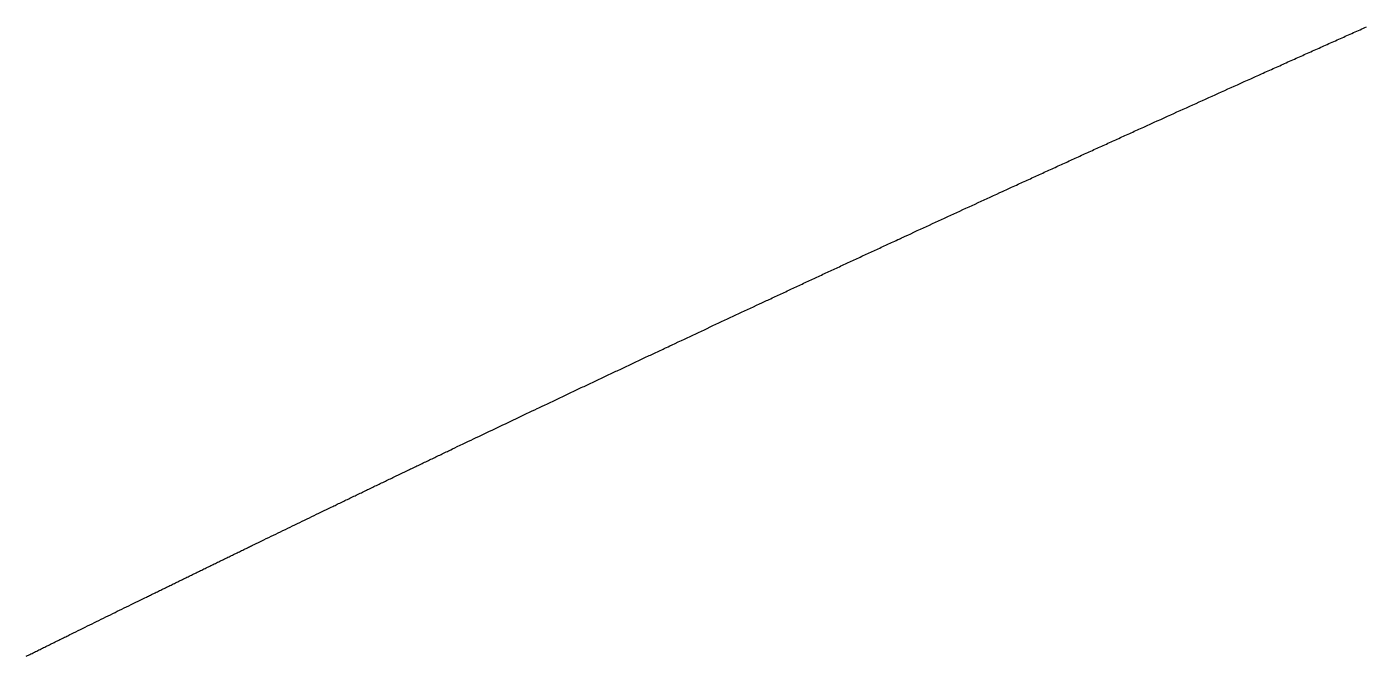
# Model space of a CAD drawing. Header units: millimetres. Extents: x 0 to 610, y 0 to 457.
# Drawn here: x 20.451 to 21.425, y 95.227 to 95.685 of the extents above; entities that cross this region are included whole.
import ezdxf

# ---------------------------------------------------------------- set-up
doc = ezdxf.new("R2010")
doc.units = ezdxf.units.MM
doc.layers.add('TEST_CUT_FIRST', color=1, linetype='Continuous')

msp = doc.modelspace()

# ---------------------------------------------------------------- linework, layer by layer
at = {"layer": 'TEST_CUT_FIRST'}
msp.add_lwpolyline([(20.45089, 95.2271), (20.45174, 95.22751), (20.45258, 95.22793), (20.45342, 95.22834), (20.45426, 95.22876), (20.4551, 95.22917), (20.45594, 95.22959), (20.45678, 95.23001), (20.45762, 95.23042), (20.45846, 95.23084), (20.4593, 95.23125), (20.46015, 95.23167), (20.46099, 95.23209), (20.46183, 95.2325), (20.46268, 95.23292), (20.46352, 95.23334), (20.46436, 95.23375), (20.4652, 95.23417), (20.46605, 95.23459), (20.46689, 95.235), (20.46773, 95.23542), (20.46857, 95.23583), (20.46942, 95.23625), (20.47026, 95.23667), (20.47111, 95.23708), (20.47195, 95.2375), (20.4728, 95.23792), (20.47363, 95.23833), (20.47447, 95.23874), (20.4753, 95.23916), (20.47615, 95.23957), (20.47701, 95.24), (20.47789, 95.24043), (20.47877, 95.24086), (20.47961, 95.24128), (20.48038, 95.24166), (20.48109, 95.24201), (20.48181, 95.24237), (20.48266, 95.24279), (20.48376, 95.24333), (20.48517, 95.24402), (20.48683, 95.24484), (20.48862, 95.24572), (20.49042, 95.24661), (20.49216, 95.24746), (20.49383, 95.24828), (20.49546, 95.24909), (20.49709, 95.24989), (20.49874, 95.2507), (20.50041, 95.25152), (20.50208, 95.25235), (20.50376, 95.25317), (20.50544, 95.254), (20.5071, 95.25482), (20.50877, 95.25563), (20.51044, 95.25645), (20.5121, 95.25727), (20.51377, 95.25809), (20.51544, 95.25891), (20.51711, 95.25973), (20.51879, 95.26056), (20.52047, 95.26138), (20.52214, 95.2622), (20.52379, 95.26301), (20.52543, 95.26381), (20.52706, 95.26462), (20.52874, 95.26544), (20.53048, 95.26629), (20.53229, 95.26718), (20.53409, 95.26806), (20.53575, 95.26887), (20.53717, 95.26957), (20.53825, 95.2701), (20.53908, 95.27051), (20.53978, 95.27085), (20.54046, 95.27118), (20.54122, 95.27155), (20.54204, 95.27195), (20.5429, 95.27237), (20.54376, 95.2728), (20.54461, 95.27321), (20.54543, 95.27361), (20.54625, 95.27401), (20.54706, 95.27441), (20.54788, 95.27481), (20.54871, 95.27522), (20.54954, 95.27562), (20.55036, 95.27603), (20.55119, 95.27643), (20.55202, 95.27683), (20.55284, 95.27724), (20.55366, 95.27764), (20.55449, 95.27804), (20.55532, 95.27845), (20.55614, 95.27885), (20.55697, 95.27925), (20.55779, 95.27966), (20.55862, 95.28006), (20.55944, 95.28047), (20.56027, 95.28087), (20.56109, 95.28127), (20.56192, 95.28168), (20.56275, 95.28208), (20.56357, 95.28248), (20.5644, 95.28289), (20.56523, 95.28329), (20.56605, 95.28369), (20.56688, 95.2841), (20.56771, 95.2845), (20.56854, 95.28491), (20.56936, 95.28531), (20.57019, 95.28571), (20.57102, 95.28612), (20.57184, 95.28652), (20.57267, 95.28692), (20.5735, 95.28733), (20.57433, 95.28773), (20.57515, 95.28813), (20.57598, 95.28854), (20.57681, 95.28894), (20.57764, 95.28935), (20.57846, 95.28975), (20.57929, 95.29015), (20.58012, 95.29056), (20.58095, 95.29096), (20.58178, 95.29136), (20.5826, 95.29177), (20.58343, 95.29217), (20.58426, 95.29257), (20.58509, 95.29298), (20.58592, 95.29338), (20.58674, 95.29378), (20.58757, 95.29419), (20.5884, 95.29459), (20.58923, 95.29499), (20.59006, 95.2954), (20.59088, 95.2958), (20.59171, 95.2962), (20.59254, 95.29661), (20.59337, 95.29701), (20.5942, 95.29742), (20.59503, 95.29782), (20.59586, 95.29822), (20.59669, 95.29863), (20.59752, 95.29903), (20.59835, 95.29943), (20.59918, 95.29984), (20.60001, 95.30024), (20.60084, 95.30064), (20.60167, 95.30105), (20.6025, 95.30145), (20.60333, 95.30185), (20.60416, 95.30226), (20.60499, 95.30266), (20.60582, 95.30307), (20.60665, 95.30347), (20.60746, 95.30387), (20.60828, 95.30426), (20.60912, 95.30467), (20.60997, 95.30508), (20.61084, 95.3055), (20.6117, 95.30593), (20.61253, 95.30633), (20.61329, 95.30669), (20.61396, 95.30702), (20.61466, 95.30736), (20.6155, 95.30777), (20.61661, 95.30831), (20.61807, 95.30902), (20.61981, 95.30986), (20.62169, 95.31077), (20.62359, 95.31169), (20.62541, 95.31258), (20.62715, 95.31343), (20.62886, 95.31425), (20.63057, 95.31508), (20.63229, 95.31592), (20.63404, 95.31676), (20.63579, 95.31761), (20.63755, 95.31846), (20.6393, 95.31931), (20.64105, 95.32016), (20.6428, 95.321), (20.64454, 95.32185), (20.64628, 95.32269), (20.64803, 95.32354), (20.64977, 95.32438), (20.65153, 95.32523), (20.65329, 95.32608), (20.65504, 95.32693), (20.65679, 95.32777), (20.65852, 95.32861), (20.66023, 95.32944), (20.66195, 95.33026), (20.6637, 95.33111), (20.66551, 95.33199), (20.6674, 95.3329), (20.66928, 95.3338), (20.67102, 95.33464), (20.67251, 95.33537), (20.67368, 95.33593), (20.67461, 95.33638), (20.6754, 95.33676), (20.67618, 95.33714), (20.67703, 95.33754), (20.67794, 95.33799), (20.67889, 95.33844), (20.67985, 95.3389), (20.68078, 95.33936), (20.6817, 95.3398), (20.68261, 95.34024), (20.68352, 95.34067), (20.68443, 95.34111), (20.68534, 95.34155), (20.68626, 95.342), (20.68718, 95.34244), (20.6881, 95.34288), (20.68902, 95.34333), (20.68994, 95.34377), (20.69086, 95.34421), (20.69177, 95.34465), (20.69269, 95.34509), (20.69361, 95.34553), (20.69453, 95.34598), (20.69544, 95.34642), (20.69636, 95.34686), (20.69728, 95.3473), (20.6982, 95.34774), (20.69912, 95.34819), (20.70003, 95.34863), (20.70095, 95.34907), (20.70187, 95.34951), (20.70279, 95.34995), (20.70371, 95.35039), (20.70463, 95.35084), (20.70555, 95.35128), (20.70646, 95.35172), (20.70738, 95.35216), (20.7083, 95.3526), (20.70922, 95.35305), (20.71014, 95.35349), (20.71106, 95.35393), (20.71198, 95.35437), (20.7129, 95.35481), (20.71382, 95.35525), (20.71474, 95.3557), (20.71566, 95.35614), (20.71658, 95.35658), (20.7175, 95.35702), (20.71842, 95.35746), (20.71933, 95.3579), (20.72025, 95.35835), (20.72117, 95.35879), (20.72209, 95.35923), (20.72301, 95.35967), (20.72393, 95.36011), (20.72485, 95.36055), (20.72577, 95.36099), (20.72669, 95.36144), (20.72761, 95.36188), (20.72853, 95.36232), (20.72945, 95.36276), (20.73037, 95.3632), (20.73129, 95.36364), (20.73221, 95.36408), (20.73313, 95.36452), (20.73405, 95.36497), (20.73498, 95.36541), (20.7359, 95.36585), (20.73682, 95.36629), (20.73774, 95.36673), (20.73866, 95.36717), (20.73958, 95.36761), (20.7405, 95.36806), (20.74142, 95.3685), (20.74234, 95.36894), (20.74326, 95.36938), (20.74418, 95.36982), (20.74511, 95.37026), (20.74603, 95.3707), (20.74695, 95.37114), (20.74788, 95.37159), (20.7488, 95.37203), (20.74971, 95.37247), (20.75062, 95.3729), (20.75153, 95.37334), (20.75246, 95.37378), (20.7534, 95.37423), (20.75437, 95.37469), (20.75533, 95.37515), (20.75625, 95.37559), (20.75709, 95.37599), (20.75784, 95.37635), (20.75861, 95.37672), (20.75955, 95.37717), (20.76077, 95.37776), (20.76239, 95.37853), (20.7643, 95.37944), (20.76637, 95.38043), (20.76846, 95.38143), (20.77047, 95.38239), (20.77239, 95.38331), (20.77428, 95.38421), (20.77616, 95.3851), (20.77806, 95.38601), (20.77998, 95.38693), (20.78191, 95.38785), (20.78385, 95.38877), (20.78578, 95.38969), (20.78771, 95.39061), (20.78963, 95.39153), (20.79155, 95.39244), (20.79347, 95.39336), (20.79539, 95.39427), (20.79732, 95.39519), (20.79925, 95.39611), (20.80118, 95.39703), (20.80312, 95.39795), (20.80504, 95.39887), (20.80695, 95.39977), (20.80883, 95.40067), (20.81072, 95.40157), (20.81265, 95.40249), (20.81465, 95.40344), (20.81674, 95.40443), (20.8188, 95.40541), (20.82072, 95.40632), (20.82236, 95.4071), (20.82365, 95.40771), (20.82466, 95.40819), (20.82552, 95.4086), (20.82637, 95.409), (20.8273, 95.40944), (20.8283, 95.40992), (20.82934, 95.41041), (20.83038, 95.41091), (20.83141, 95.41139), (20.83241, 95.41187), (20.8334, 95.41234), (20.8344, 95.41281), (20.83539, 95.41328), (20.8364, 95.41376), (20.8374, 95.41424), (20.83841, 95.41471), (20.83941, 95.41519), (20.84042, 95.41567), (20.84142, 95.41614), (20.84242, 95.41662), (20.84343, 95.41709), (20.84443, 95.41757), (20.84543, 95.41804), (20.84644, 95.41852), (20.84744, 95.41899), (20.84845, 95.41947), (20.84945, 95.41995), (20.85045, 95.42042), (20.85146, 95.4209), (20.85246, 95.42137), (20.85347, 95.42185), (20.85447, 95.42232), (20.85547, 95.4228), (20.85648, 95.42327), (20.85748, 95.42375), (20.85849, 95.42422), (20.85949, 95.4247), (20.8605, 95.42517), (20.8615, 95.42565), (20.86251, 95.42612), (20.86351, 95.4266), (20.86452, 95.42707), (20.86552, 95.42755), (20.86653, 95.42802), (20.86753, 95.4285), (20.86854, 95.42897), (20.86954, 95.42945), (20.87055, 95.42992), (20.87155, 95.4304), (20.87256, 95.43087), (20.87356, 95.43135), (20.87457, 95.43182), (20.87557, 95.4323), (20.87658, 95.43277), (20.87759, 95.43325), (20.87859, 95.43372), (20.8796, 95.4342), (20.8806, 95.43467), (20.88161, 95.43515), (20.88261, 95.43562), (20.88362, 95.4361), (20.88462, 95.43657), (20.88563, 95.43705), (20.88664, 95.43752), (20.88764, 95.43799), (20.88865, 95.43847), (20.88965, 95.43894), (20.89066, 95.43942), (20.89167, 95.43989), (20.89267, 95.44037), (20.89368, 95.44084), (20.89469, 95.44132), (20.89569, 95.44179), (20.8967, 95.44226), (20.89771, 95.44274), (20.89871, 95.44321), (20.89972, 95.44369), (20.90072, 95.44416), (20.90173, 95.44463), (20.90274, 95.44511), (20.90375, 95.44559), (20.90476, 95.44606), (20.90577, 95.44654), (20.90677, 95.44701), (20.90776, 95.44747), (20.90876, 95.44794), (20.90977, 95.44842), (20.9108, 95.4489), (20.91185, 95.4494), (20.9129, 95.44989), (20.91391, 95.45036), (20.91482, 95.4508), (20.91565, 95.45118), (20.9165, 95.45158), (20.91752, 95.45206), (20.91885, 95.45269), (20.92061, 95.45352), (20.92269, 95.45449), (20.92493, 95.45555), (20.92721, 95.45662), (20.92938, 95.45764), (20.93147, 95.45862), (20.93352, 95.45958), (20.93556, 95.46054), (20.93762, 95.46151), (20.93971, 95.46249), (20.94181, 95.46347), (20.94392, 95.46446), (20.94601, 95.46544), (20.9481, 95.46642), (20.95019, 95.4674), (20.95228, 95.46838), (20.95436, 95.46935), (20.95645, 95.47033), (20.95854, 95.47131), (20.96064, 95.47229), (20.96274, 95.47328), (20.96484, 95.47426), (20.96693, 95.47524), (20.969, 95.4762), (20.97104, 95.47716), (20.9731, 95.47812), (20.97519, 95.4791), (20.97737, 95.48011), (20.97963, 95.48117), (20.98187, 95.48222), (20.98395, 95.48319), (20.98573, 95.48402), (20.98712, 95.48467), (20.98822, 95.48518), (20.98915, 95.48562), (20.99006, 95.48604), (20.99106, 95.48651), (20.99214, 95.48701), (20.99327, 95.48754), (20.9944, 95.48806), (20.9955, 95.48858), (20.99658, 95.48909), (20.99766, 95.48959), (20.99873, 95.49008), (20.99981, 95.49059), (21.00089, 95.49109), (21.00197, 95.4916), (21.00306, 95.4921), (21.00415, 95.49261), (21.00523, 95.49311), (21.00631, 95.49362), (21.00739, 95.49412), (21.00848, 95.49463), (21.00956, 95.49513), (21.01064, 95.49564), (21.01173, 95.49614), (21.01281, 95.49665), (21.0139, 95.49715), (21.01498, 95.49766), (21.01606, 95.49816), (21.01715, 95.49866), (21.01823, 95.49917), (21.01931, 95.49967), (21.0204, 95.50018), (21.02148, 95.50068), (21.02257, 95.50118), (21.02365, 95.50169), (21.02474, 95.50219), (21.02582, 95.5027), (21.0269, 95.5032), (21.02799, 95.50371), (21.02907, 95.50421), (21.03016, 95.50471), (21.03124, 95.50522), (21.03233, 95.50572), (21.03341, 95.50623), (21.0345, 95.50673), (21.03558, 95.50723), (21.03667, 95.50774), (21.03775, 95.50824), (21.03884, 95.50874), (21.03992, 95.50925), (21.04101, 95.50975), (21.04209, 95.51026), (21.04318, 95.51076), (21.04426, 95.51126), (21.04535, 95.51177), (21.04643, 95.51227), (21.04752, 95.51277), (21.0486, 95.51328), (21.04969, 95.51378), (21.05077, 95.51428), (21.05186, 95.51479), (21.05294, 95.51529), (21.05403, 95.51579), (21.05511, 95.5163), (21.0562, 95.5168), (21.05729, 95.5173), (21.05837, 95.51781), (21.05946, 95.51831), (21.06054, 95.51881), (21.06163, 95.51931), (21.06272, 95.51982), (21.0638, 95.52032), (21.06489, 95.52082), (21.06598, 95.52133), (21.06706, 95.52183), (21.06815, 95.52233), (21.06923, 95.52283), (21.07032, 95.52334), (21.07141, 95.52384), (21.07249, 95.52434), (21.07358, 95.52485), (21.07467, 95.52535), (21.07576, 95.52585), (21.07684, 95.52635), (21.07791, 95.52685), (21.07899, 95.52735), (21.08007, 95.52785), (21.08119, 95.52836), (21.08232, 95.52889), (21.08345, 95.52941), (21.08454, 95.52991), (21.08553, 95.53037), (21.08643, 95.53079), (21.08735, 95.53121), (21.08845, 95.53172), (21.08988, 95.53238), (21.09175, 95.53324), (21.09395, 95.53426), (21.09632, 95.53535), (21.09872, 95.53646), (21.10103, 95.53752), (21.10324, 95.53855), (21.10541, 95.53954), (21.10757, 95.54054), (21.10976, 95.54155), (21.11197, 95.54257), (21.11419, 95.54359), (21.11642, 95.54462), (21.11864, 95.54564), (21.12085, 95.54666), (21.12306, 95.54768), (21.12527, 95.54869), (21.12748, 95.54971), (21.12969, 95.55072), (21.1319, 95.55174), (21.13412, 95.55276), (21.13635, 95.55379), (21.13857, 95.55481), (21.14079, 95.55582), (21.14298, 95.55683), (21.14514, 95.55782), (21.14731, 95.55882), (21.14953, 95.55984), (21.15183, 95.5609), (21.15423, 95.562), (21.15661, 95.56309), (21.15881, 95.5641), (21.16069, 95.56496), (21.16215, 95.56563), (21.16329, 95.56615), (21.16425, 95.56659), (21.16519, 95.56702), (21.16623, 95.5675), (21.16735, 95.56801), (21.16852, 95.56855), (21.1697, 95.56909), (21.17085, 95.56961), (21.17198, 95.57013), (21.17309, 95.57064), (21.1742, 95.57115), (21.17532, 95.57166), (21.17645, 95.57218), (21.17758, 95.57269), (21.17871, 95.57321), (21.17984, 95.57373), (21.18096, 95.57424), (21.18209, 95.57476), (21.18322, 95.57527), (21.18434, 95.57579), (21.18547, 95.5763), (21.1866, 95.57682), (21.18772, 95.57733), (21.18885, 95.57785), (21.18998, 95.57836), (21.1911, 95.57888), (21.19223, 95.57939), (21.19336, 95.57991), (21.19448, 95.58042), (21.19561, 95.58094), (21.19674, 95.58145), (21.19786, 95.58197), (21.19899, 95.58248), (21.20012, 95.583), (21.20125, 95.58351), (21.20237, 95.58403), (21.2035, 95.58454), (21.20463, 95.58505), (21.20576, 95.58557), (21.20689, 95.58608), (21.20801, 95.5866), (21.20914, 95.58711), (21.21027, 95.58763), (21.2114, 95.58814), (21.21252, 95.58865), (21.21365, 95.58917), (21.21478, 95.58968), (21.21591, 95.5902), (21.21704, 95.59071), (21.21816, 95.59122), (21.21929, 95.59174), (21.22042, 95.59225), (21.22155, 95.59277), (21.22268, 95.59328), (21.2238, 95.59379), (21.22493, 95.59431), (21.22606, 95.59482), (21.22719, 95.59534), (21.22832, 95.59585), (21.22945, 95.59636), (21.23057, 95.59688), (21.2317, 95.59739), (21.23283, 95.5979), (21.23396, 95.59842), (21.23509, 95.59893), (21.23622, 95.59944), (21.23735, 95.59996), (21.23847, 95.60047), (21.2396, 95.60098), (21.24073, 95.6015), (21.24186, 95.60201), (21.24299, 95.60252), (21.24412, 95.60304), (21.24525, 95.60355), (21.24638, 95.60406), (21.24751, 95.60457), (21.24863, 95.60509), (21.24976, 95.6056), (21.25089, 95.60611), (21.25203, 95.60663), (21.25316, 95.60714), (21.25429, 95.60765), (21.25541, 95.60816), (21.25653, 95.60867), (21.25764, 95.60918), (21.25877, 95.60969), (21.25993, 95.61021), (21.26111, 95.61075), (21.26229, 95.61128), (21.26342, 95.61179), (21.26445, 95.61226), (21.26538, 95.61268), (21.26633, 95.61312), (21.26747, 95.61363), (21.26897, 95.61431), (21.27092, 95.6152), (21.27323, 95.61624), (21.27572, 95.61737), (21.27824, 95.61851), (21.28066, 95.61961), (21.28298, 95.62066), (21.28525, 95.62169), (21.28752, 95.62271), (21.28981, 95.62375), (21.29213, 95.6248), (21.29446, 95.62585), (21.29679, 95.6269), (21.29912, 95.62796), (21.30144, 95.629), (21.30376, 95.63005), (21.30607, 95.6311), (21.30839, 95.63214), (21.31071, 95.63319), (21.31303, 95.63423), (21.31536, 95.63528), (21.31769, 95.63634), (21.32002, 95.63739), (21.32234, 95.63843), (21.32464, 95.63947), (21.32691, 95.64049), (21.32919, 95.64152), (21.33151, 95.64256), (21.33393, 95.64365), (21.33644, 95.64478), (21.33893, 95.6459), (21.34124, 95.64694), (21.34322, 95.64783), (21.34475, 95.64852), (21.34596, 95.64906), (21.34698, 95.64952), (21.34798, 95.64997), (21.34908, 95.65046), (21.35026, 95.651), (21.3515, 95.65155), (21.35274, 95.65211), (21.35396, 95.65266), (21.35515, 95.65319), (21.35633, 95.65372), (21.3575, 95.65425), (21.35869, 95.65478), (21.35988, 95.65532), (21.36107, 95.65585), (21.36227, 95.65639), (21.36346, 95.65692), (21.36465, 95.65746), (21.36584, 95.65799), (21.36703, 95.65853), (21.36822, 95.65906), (21.36942, 95.6596), (21.37061, 95.66013), (21.3718, 95.66066), (21.37299, 95.6612), (21.37418, 95.66173), (21.37537, 95.66227), (21.37656, 95.6628), (21.37776, 95.66333), (21.37895, 95.66387), (21.38014, 95.6644), (21.38133, 95.66494), (21.38252, 95.66547), (21.38372, 95.666), (21.38491, 95.66654), (21.3861, 95.66707), (21.38729, 95.6676), (21.38848, 95.66814), (21.38968, 95.66867), (21.39087, 95.6692), (21.39206, 95.66974), (21.39325, 95.67027), (21.39444, 95.6708), (21.39564, 95.67134), (21.39683, 95.67187), (21.39802, 95.6724), (21.39921, 95.67294), (21.40041, 95.67347), (21.4016, 95.674), (21.40279, 95.67454), (21.40398, 95.67507), (21.40518, 95.6756), (21.40637, 95.67613), (21.40756, 95.67667), (21.40876, 95.6772), (21.40995, 95.67773), (21.41114, 95.67826), (21.41233, 95.6788), (21.41353, 95.67933), (21.41472, 95.67986), (21.41591, 95.68039), (21.41711, 95.68093), (21.4183, 95.68146), (21.41949, 95.68199), (21.42068, 95.68252), (21.42188, 95.68305), (21.42307, 95.68359), (21.42426, 95.68412), (21.42546, 95.68465)], dxfattribs=at)

doc.saveas('drawing.dxf')
